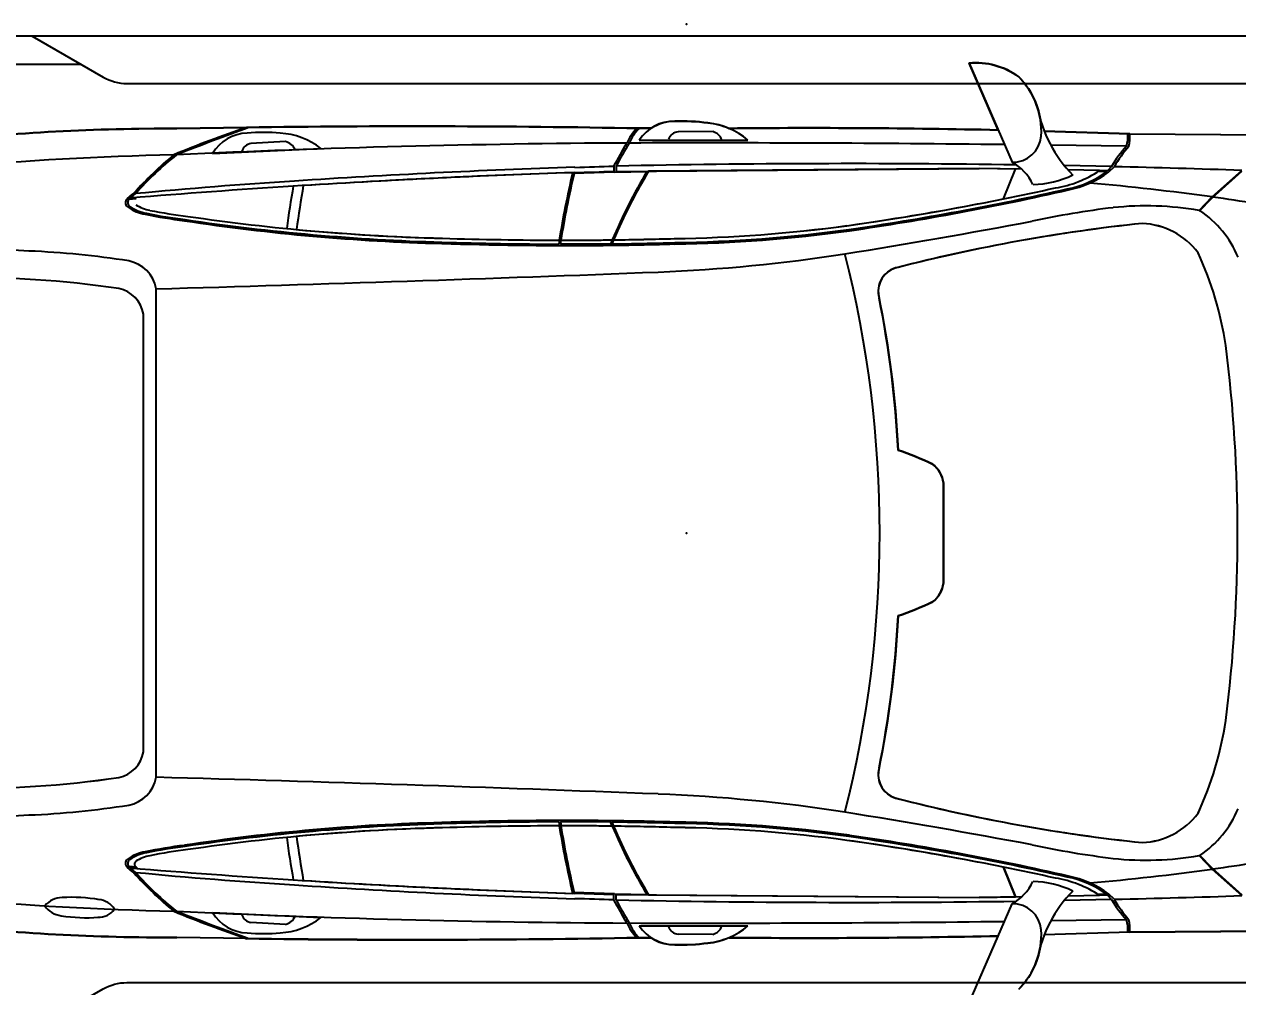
# Model space of a CAD drawing. Header units: metres. Extents: x 22161 to 254982, y -319656 to -11038.
# Drawn here: x 63845 to 64101.5, y -26279.4 to -26076 of the extents above; entities that cross this region are included whole.
import ezdxf

# ---------------------------------------------------------------- set-up
doc = ezdxf.new("R2010")
doc.units = ezdxf.units.M
doc.linetypes.add('CENTERX2', pattern=[20.32, 12.7, -2.54, 2.54, -2.54])
for name, color, linetype in [('H_Hatch_Beton', 5, 'Continuous'), ('Hatch_Grey_1', 9, 'Continuous'), ('j', 4, 'Continuous'), ('PMX25-CAR', 254, 'Continuous'), ('PMX25-HELPER', 8, 'CENTERX2')]:
    doc.layers.add(name, color=color, linetype=linetype)
doc.layers.add('PMX25-MODEL', color=7, linetype='Continuous', true_color=0xf64b32)
doc.layers.add('PMX25-SDP', color=7, linetype='Continuous', true_color=0x00b7c8)
doc.styles.add('ITALIC', font='italic.shx')
doc.dimstyles.new('dim-a-100', dxfattribs={"dimtxt": 40, "dimasz": 1, "dimexe": 10, "dimexo": 0, "dimgap": 6, "dimtad": 0, "dimdec": 0, "dimrnd": 5, "dimzin": 0, "dimdsep": 46, "dimtxsty": 'ITALIC', "dimblk1": 'R', "dimblk2": 'R', "dimsah": 1, "dimcen": 0.01, "dimse1": 1, "dimse2": 1, "dimclrd": 1, "dimclrt": 3, "dimadec": 0, "dimazin": 0, "dimtfac": 1, "dimtdec": 0, "dimtix": 1, "dimtmove": 2, "dimatfit": 3, "dimldrblk": 'R', "dimfxl": 1, "dimtolj": 1, "dimtzin": 0, "dimarcsym": 0})

# ---------------------------------------------------------------- blocks, each defined once
blk = doc.blocks.new('R')
blk.add_line((0, 6), (0, -6))
blk.add_circle((0, 0), 2)
blk = doc.blocks.new('*D9490')
at = {"layer": 'Defpoints', "color": 0}
for p in [(22160.54, -11038.28), (254981.96, -319594.12), (254889.51, -319637.39)]:
    blk.add_point(p, dxfattribs=at)
at = {"layer": 'j', "color": 1, "lineweight": -2}
for p, q in [((254969.25, -319577.26), (254889.51, -319637.39)), ((254970.04, -319576.66), (254970.84, -319576.06)), ((254888.71, -319637.99), (254887.92, -319638.59))]:
    blk.add_line(p, q, dxfattribs=at)
for p, rotation in [((254969.25, -319577.26), 217.0216487905008), ((254889.51, -319637.39), 37.02164879050087)]:
    blk.add_blockref('R', p, dxfattribs=dict(at, rotation=rotation))
at = {"layer": 'j', "color": 3, "insert": (254929.38, -319607.33), "char_height": 40, "attachment_point": 5, "rotation": 217.0216, "style": 'ITALIC'}
blk.add_mtext('\\A1;100', dxfattribs=at)
blk = doc.blocks.new('CAR-SEDAN--TOP-DECOR-PMX25')
at = {"layer": 'PMX25-CAR'}
for p, q in [((-59.72, 99.27), (-68.82, 78.38)), ((-93.73, 84.36), (-75.63, 84.92)), ((-5.53, 84.83), (1.77, 84.79)), ((92.9, 85.71), (107.74, 85.46)), ((-93.73, 84.36), (-160.8, 83.88)), ((9.97, 83), (-12.95, 83.04)), ((84.76, 82.7), (92.06, 82.33)), ((-93.03, 81.71), (-77.01, 81.95)), ((100.16, 80.18), (77.27, 81.25)), ((-90.39, 77.4), (-89.27, 76.31)), ((-89.85, 77.42), (-79.89, 77.63)), ((-89.85, 77.42), (-88.96, 76.55)), ((-70.84, 76.88), (-61.83, 77.04)), ((14.85, 76.42), (-61.83, 77.04)), ((14.85, 77.54), (14.85, 76.43)), ((15.35, 77.53), (15.35, 76.44)), ((-111.08, 71.01), (-117.4, 76.63)), ((-111.08, 70.85), (-117.4, 76.46)), ((-88.96, 76.55), (-87.31, 76.59)), ((-88.7, 76.32), (-87.03, 76.37)), ((-87.31, 76.59), (-80.67, 76.71)), ((-67.01, 70.62), (-69.56, 76.9)), ((15.21, 76.22), (8.34, 76.4)), ((15.21, 76.22), (23.78, 75.96)), ((-108.38, 68.14), (-111.08, 71.01)), ((-108.38, 67.98), (-111.08, 70.85)), ((116.35, 70.61), (116.01, 70.9)), ((116.35, 70.61), (117.89, 70.47)), ((117.61, 70.77), (117.89, 70.47)), ((15.7, 61.95), (16.07, 61.05)), ((26.63, 61.05), (26.5, 61.88)), ((16.07, 61.05), (26.63, 61.05)), ((114.77, 46.21), (114.77, -46.21)), ((-54.3, 10.55), (-54.3, -10.55)), ((15.7, -61.95), (16.07, -61.05)), ((16.07, -61.05), (26.63, -61.05)), ((26.63, -61.05), (26.5, -61.88)), ((-108.38, -67.98), (-111.08, -70.85)), ((-108.38, -68.14), (-111.08, -71.01)), ((-111.08, -70.85), (-117.4, -76.46)), ((-111.08, -71.01), (-117.4, -76.63)), ((-67.01, -70.62), (-69.56, -76.9)), ((116.35, -70.61), (117.89, -70.47)), ((117.61, -70.77), (117.89, -70.47)), ((-90.39, -77.4), (-89.27, -76.31)), ((-89.85, -77.42), (-88.96, -76.55)), ((-88.96, -76.55), (-87.31, -76.59)), ((-88.7, -76.32), (-87.03, -76.37)), ((-87.31, -76.59), (-80.67, -76.71)), ((-70.84, -76.88), (-61.83, -77.04)), ((14.85, -76.42), (-61.83, -77.04)), ((15.21, -76.22), (8.34, -76.4)), ((14.85, -77.54), (14.85, -76.43)), ((15.21, -76.22), (23.78, -75.96)), ((15.35, -77.53), (15.35, -76.44)), ((-89.85, -77.42), (-79.89, -77.63)), ((-59.72, -99.28), (-68.82, -78.38)), ((-93.03, -81.71), (-77.01, -81.95)), ((100.16, -80.18), (77.27, -81.25)), ((-93.73, -84.36), (-160.8, -83.88)), ((-93.73, -84.36), (-75.63, -84.92)), ((9.97, -83), (-12.95, -83.04)), ((84.76, -82.7), (92.06, -82.33)), ((-5.53, -84.83), (1.77, -84.79)), ((92.9, -85.71), (107.74, -85.46))]:
    blk.add_line(p, q, dxfattribs=at)
for points in [[(-160.8, 83.88), (-93.73, 84.36), (-75.63, 84.92, 0.023024), (-74.81, 87.33, -0.158163), (-70.22, 96.41, -0.182926)], [(-59.72, 99.27), (-65.86, 85.16, -0.007742), (-9.02, 85.51, -0.077763), (-4.52, 86.66, -0.044865), (2.47, 87.01, -0.150488), (7.44, 85.55, -0.000309), (10.04, 85.52, -0.008053), (92.9, 85.71), (107.74, 85.46, -0.029408), (158.85, 82.71, -0.042052)], [(158.85, -82.71, -0.029408), (107.74, -85.46), (92.9, -85.71, -0.008053), (10.04, -85.52, -0.000309), (7.44, -85.55, -0.150488), (2.47, -87.01, -0.044865), (-4.52, -86.66, -0.077763), (-9.02, -85.51, -0.007742), (-65.86, -85.16), (-59.72, -99.28, -0.182926), (-70.22, -96.41, -0.158163), (-74.81, -87.33, 0.023024), (-75.63, -84.92), (-93.73, -84.36), (-160.8, -83.88)]]:
    blk.add_lwpolyline(points, format="xyb", dxfattribs=at)
for points in [[(-61.83, 77.04), (-69.56, 76.9), (-67.01, 70.6, 0.014822), (-33.89, 64.94, 0.030043), (2.58, 62.22, 0.004063), (15.41, 61.95, 0.035411), (8, 76.48)], [(24.02, 76.14, -0.016235), (26.84, 61.88, 0.00745), (51.57, 62.29, 0.017199), (82.43, 64.13, 0.008624), (80.99, 73.42, 0.007485)], [(-96.38, 65.42, 0.21976), (-108.14, 59.23, 0.069678), (-113.98, 39.65, 0.063275), (-113.98, -39.65, 0.069678), (-108.14, -59.23, 0.21976), (-96.38, -65.42, 0.037117), (-44.09, -55.97, 0.360325), (-40.55, -50.37, -0.038423), (-44.73, -17.52, -0.032223), (-52.03, -14.55, -0.201945), (-54.3, -10.55), (-54.3, 10.55, -0.201945), (-52.03, 14.55, -0.032223), (-44.73, 17.52, -0.038423), (-40.55, 50.37, 0.360325), (-44.09, 55.97, 0.037117)], [(119.99, 51.66, 0.304088), (114.77, 46.21), (114.77, -46.21, 0.304088), (119.99, -51.66, 0.041268), (155.35, -53.93, 0.163886), (171.55, -25.17, 0.091893), (171.55, 25.17, 0.163886), (155.35, 53.93, 0.041268)], [(-33.89, -64.94, 0.014822), (-67.01, -70.6), (-69.56, -76.9), (-61.83, -77.04), (8, -76.48, 0.035411), (15.41, -61.95, 0.004063), (2.58, -62.22, 0.030043)], [(26.84, -61.88, -0.016235), (24.02, -76.14, 0.007485), (80.99, -73.42, 0.008624), (82.43, -64.13, 0.017199), (51.57, -62.29, 0.00745)]]:
    blk.add_lwpolyline(points, format="xyb", close=True, dxfattribs=at)
for centre, radius, start, end in [((-58.52, 84.8), 16.48, 135.2065, 183.224), ((-101.34, 95.05), 27.64, 315.424, 349.2913), ((-26.14, -1750.12), 1835.71, 89.46551, 91.2399), ((-3.1, 71.71), 15.01, 95.4125, 130.9847), ((-4.78, 82.04), 2.89, 105.091, 158.8834), ((0.92, 47.94), 39.09, 87.7248, 98.0001), ((1.45, 82.31), 2.51, 20.8811, 82.6101), ((2.6, 78.21), 8.8, 33.0251, 90.7991), ((-18.09, -2016.01), 2101.72, 89.23306, 89.30384), ((57.56, -2486.34), 2572.3, 89.21283, 91.05848), ((2.65, 78.26), 10.35, 23.5779, 44.4636), ((1.91, 77.34), 11.85, 25.2884, 43.4409), ((89.55, 45.56), 39.09, 85.1459, 95.4212), ((-279.21, -917.89), 1070.23, 68.80125, 69.67692), ((6.92, -167.26), 267.19, 67.6811, 71.2298), ((109.94, -350.04), 435.5, 83.5521, 90.29), ((-83.91, 83.83), 9.83, 176.9022, 192.453), ((-85.71, 83.67), 7.58, 174.7847, 194.9697), ((-69.01, 84.36), 5.99, 184.7355, 271.8294), ((-4.41, -5391.94), 5474.37, 89.82676, 90.65722), ((-52.81, 43.02), 75.96, 27.0266, 31.2322), ((0.71, -2199.41), 2281.85, 87.31052, 89.70092), ((380.81, 284.7), 420.1, 208.7857, 209.5474), ((86.59, 69.48), 15.01, 92.8336, 128.4058), ((85.39, 79.88), 2.89, 102.5121, 156.3046), ((91.62, 79.86), 2.51, 18.3022, 80.0312), ((92.58, 75.72), 8.8, 30.4462, 88.2202), ((-114.32, 63.33), 27.76, 30.4712, 41.4579), ((-107, 68.04), 19.55, 28.6754, 44.4041), ((66.44, 27.68), 66.62, 41.3553, 51.6379), ((89.55, -698.99), 779.13, 85.15985, 88.61477), ((50.7, 11.52), 89.47, 42.3548, 49.8521), ((124.27, 77), 4.2, 87.5979, 143.4152), ((126.78, 46.99), 34.3, 80.9538, 94.1886), ((131.65, 76.08), 4.81, 34.0026, 83.7533), ((-34.51, -2331.66), 2409.71, 91.32888, 91.97137), ((-63.39, 68.89), 10.93, 119.7345, 154.246), ((-34.75, -2318.22), 2396.27, 88.81394, 90.83629), ((108.58, 2941.38), 2865.37, 268.13548, 268.30047), ((-31.97, -1655.66), 1733.83, 86.20281, 88.16358), ((124.5, 81.66), 4.2, 210.8879, 266.7052), ((129.98, 111.28), 34.3, 260.1145, 273.3493), ((131.93, 81.85), 4.81, 270.5498, 320.3005), ((-76.47, 93.56), 21.48, 233.4438, 258.5287), ((-76.7, 92.44), 20.09, 232.2694, 259.1312), ((-74.52, 95.47), 22.8, 235.8879, 261.2775), ((-72.67, 94.61), 20.98, 244.6304, 268.4473), ((-90.75, 16.97), 115.3, 22.4976, 31.0717), ((-90.47, 16.97), 115.3, 22.9596, 31.0262), ((44.67, 819.76), 743.9, 267.74093, 268.38698), ((-38.56, -1828.16), 1905.33, 86.33841, 88.1264), ((-194.41, 25.64), 223.91, 9.3153, 12.9871), ((-194.12, 25.64), 223.91, 9.0956, 13.0385), ((-40.93, -433.11), 508.98, 94.9919, 97.9221), ((45.79, 623.29), 565.13, 257.0616, 261.8382), ((47.63, 635.08), 576.78, 257.16578, 261.83301), ((45.04, 626.27), 566.85, 257.4656, 261.9964), ((-187.4, 27.17), 272.35, 7.7985, 9.7757), ((18.61, -953.11), 1029.48, 84.54654, 86.42201), ((-183.03, 27.41), 270.07, 7.8575, 9.7787), ((-40.59, -1863.66), 1940.89, 85.32494, 86.34579), ((-42.75, -416.63), 492.4, 97.995, 100.1199), ((111.73, 76.66), 8.64, 281.3583, 302.3899), ((115.88, 69.99), 0.786, 307.5335, 52.783), ((112.71, 65.87), 6.93, 45.0659, 57.3941), ((113.26, 66.13), 6.69, 39.9295, 57.8756), ((117.1, 69.84), 1.01, 299.4491, 38.8727), ((117.47, 69.8), 1.11, 299.3514, 34.4026), ((-96.42, 49.97), 21.81, 123.6769, 157.6102), ((-97.15, 4.54), 64.59, 83.8009, 100.0181), ((-112.93, -120.45), 190.56, 77.923, 83.141), ((40.15, 511.61), 449.47, 271.4558, 278.3489), ((93.61, 166.1), 99.9, 276.7852, 281.4395), ((93.66, 167.07), 101.59, 276.9364, 281.6426), ((93.58, 167.95), 102.72, 277.0023, 281.7071), ((112.12, 77.58), 10.22, 281.5451, 302.4414), ((112.71, 76.73), 9.53, 280.3524, 303.9003), ((-95.56, 49.6), 15.85, 92.9735, 142.5507), ((-133.84, -291.06), 358.45, 75.6057, 84.0024), ((198.96, 1509.57), 1469.08, 259.32932, 260.89545), ((6.85, 363.39), 302.06, 262.1703, 269.1694), ((7, 366.74), 304.55, 262.2841, 269.1673), ((38.45, 523.63), 462.36, 271.641, 278.3926), ((41.02, 491.93), 430.88, 271.423, 278.6866), ((6.81, 362.51), 301.47, 262.1349, 269.1704), ((25.63, 851.85), 789.97, 268.32799, 269.25734), ((25.63, 851.85), 789.97, 269.27979, 269.55469), ((25.68, 892.06), 830.18, 269.57288, 270.05711), ((25.68, 892.06), 830.18, 270.07421, 271.78768), ((-41.14, 28.61), 73.67, 155.4324, 171.3758), ((199.8, 0), 240.64, 165.808, 194.192), ((19.67, 400.03), 345.15, 261.1383, 267.7269), ((25.17, 834.52), 773.77, 268.31692, 269.60026), ((25.29, 839.27), 778.24, 268.31952, 269.29918), ((25.13, 878.59), 817.84, 269.62504, 271.86362), ((25.29, 879.47), 818.43, 270.11773, 271.848), ((146.32, -121.67), 181.4, 92.3174, 99.017), ((238.15, -1542.03), 1604.67, 92.90937, 93.54287), ((119.27, 50.35), 7.27, 100.9038, 169.9775), ((-45.7, 51.04), 5.19, 344.2805, 79.2136), ((377.05, 9593.06), 9545.13, 267.772041, 268.409436), ((151.4, -161.06), 215.02, 88.9472, 98.3998), ((36582.53, 0), 36470.46, 179.918916, 180.081084), ((121.44, 45.05), 6.77, 102.4032, 170.0587), ((170.76, 6.82), 215.75, 168.5559, 177.1567), ((198.1, 0), 314.59, 172.7589, 187.2411), ((-25.33, -40.54), 61.22, 108.4794, 115.8619), ((-48.42, 9.85), 5.92, 127.5597, 173.228), ((-48.42, -9.85), 5.92, 186.772, 232.4403), ((-25.33, 40.54), 61.22, 244.1381, 251.5206), ((170.76, -6.82), 215.75, 182.8433, 191.4441), ((-41.14, -28.61), 73.67, 188.6242, 204.5676), ((121.44, -45.05), 6.77, 189.9413, 257.5968), ((-45.7, -51.04), 5.19, 280.7864, 15.7195), ((377.05, -9593.06), 9545.13, 91.590564, 92.227959), ((119.27, -50.35), 7.27, 190.0225, 259.0962), ((151.4, 161.06), 215.02, 261.6002, 271.0528), ((-133.84, 291.06), 358.45, 275.9976, 284.3943), ((19.67, -400.03), 345.15, 92.2731, 98.8617), ((-96.42, -49.97), 21.81, 202.3898, 236.3231), ((146.32, 121.67), 181.4, 260.983, 267.6826), ((-95.56, -49.6), 15.85, 217.4493, 267.0265), ((198.96, -1509.57), 1469.08, 99.10455, 100.67068), ((6.81, -362.51), 301.47, 90.8296, 97.8651), ((6.85, -363.39), 302.06, 90.8306, 97.8297), ((25.17, -834.52), 773.77, 90.39974, 91.68308), ((25.29, -839.27), 778.24, 90.70082, 91.68048), ((-90.75, -16.97), 115.3, 328.9283, 337.5024), ((25.13, -878.59), 817.84, 88.13638, 90.37496), ((-194.12, -25.64), 223.91, 346.9615, 350.9044), ((25.29, -879.47), 818.43, 88.152, 89.88227), ((38.45, -523.63), 462.36, 81.6074, 88.359), ((41.02, -491.93), 430.88, 81.3134, 88.577), ((238.15, 1542.03), 1604.67, 266.45713, 267.09063), ((45.79, -623.29), 565.13, 98.1618, 102.9384), ((7, -366.74), 304.55, 90.8327, 97.7159), ((25.63, -851.85), 789.97, 90.74266, 91.67201), ((-90.47, -16.97), 115.3, 328.9738, 337.0404), ((25.63, -851.85), 789.97, 90.44531, 90.72021), ((25.68, -892.06), 830.18, 89.94289, 90.42712), ((-194.41, -25.64), 223.91, 347.0129, 350.6847), ((25.68, -892.06), 830.18, 88.21232, 89.92579), ((40.15, -511.61), 449.47, 81.6511, 88.5442), ((-112.93, 120.45), 190.56, 276.859, 282.077), ((47.63, -635.08), 576.78, 98.16699, 102.83422), ((45.04, -626.27), 566.85, 98.0036, 102.5344), ((-187.4, -27.17), 272.35, 350.2243, 352.2015), ((-183.03, -27.41), 270.07, 350.2213, 352.1425), ((93.66, -167.07), 101.59, 78.3574, 83.0636), ((93.58, -167.95), 102.72, 78.2929, 82.9977), ((-42.75, 416.63), 492.4, 259.8801, 262.005), ((-97.15, -4.54), 64.59, 259.9819, 276.1991), ((93.61, -166.1), 99.9, 78.5605, 83.2148), ((111.73, -76.66), 8.64, 57.6101, 78.6417), ((112.12, -77.58), 10.22, 57.5586, 78.4549), ((112.71, -76.73), 9.53, 56.0997, 79.6476), ((117.1, -69.84), 1.01, 321.1273, 60.5509), ((117.47, -69.8), 1.11, 325.5974, 60.6486), ((-40.93, 433.11), 508.98, 262.0779, 265.0081), ((18.61, 953.11), 1029.48, 273.57799, 275.45346), ((-40.59, 1863.66), 1940.89, 273.65421, 274.67506), ((66.44, -27.68), 66.62, 308.3621, 318.6447), ((50.7, -11.52), 89.47, 310.1479, 317.6452), ((112.71, -65.87), 6.93, 302.6059, 314.9341), ((113.26, -66.13), 6.69, 302.1244, 320.0705), ((-76.47, -93.56), 21.48, 101.4713, 126.5562), ((-76.7, -92.44), 20.09, 100.8688, 127.7306), ((-74.52, -95.47), 22.8, 98.7225, 124.1121), ((-72.67, -94.61), 20.98, 91.5527, 115.3696), ((-63.39, -68.89), 10.93, 205.754, 240.2655), ((-31.97, 1655.66), 1733.83, 271.83642, 273.79719), ((-38.56, 1828.16), 1905.33, 271.8736, 273.66159), ((-34.51, 2331.66), 2409.71, 268.02863, 268.67112), ((-101.34, -95.05), 27.64, 10.7087, 44.576), ((44.67, -819.76), 743.9, 91.61302, 92.25907), ((-114.32, -63.33), 27.76, 318.5421, 329.5288), ((-107, -68.04), 19.55, 315.5959, 331.3246), ((-69.01, -84.36), 5.99, 88.1706, 175.2645), ((-34.75, 2318.22), 2396.27, 269.16371, 271.18606), ((-52.81, -43.02), 75.96, 328.7678, 332.9734), ((380.81, -284.7), 420.1, 150.4526, 151.2143), ((108.58, -2941.38), 2865.37, 91.69953, 91.86452), ((89.55, 698.99), 779.13, 271.38523, 274.84015), ((-83.91, -83.83), 9.83, 167.547, 183.0978), ((-85.71, -83.67), 7.58, 165.0303, 185.2153), ((-4.41, 5391.94), 5474.37, 269.34278, 270.17324), ((0.71, 2199.41), 2281.85, 270.29908, 272.68948), ((86.59, -69.48), 15.01, 231.5942, 267.1664), ((85.39, -79.88), 2.89, 203.6954, 257.4879), ((91.62, -79.86), 2.51, 279.9688, 341.6978), ((-279.21, 917.89), 1070.23, 290.32308, 291.19875), ((92.58, -75.72), 8.8, 271.7798, 329.5538), ((6.92, 167.26), 267.19, 288.7702, 292.3189), ((-58.52, -84.8), 16.48, 176.776, 224.7935), ((-3.1, -71.71), 15.01, 229.0153, 264.5875), ((-4.78, -82.04), 2.89, 201.1166, 254.909), ((1.45, -82.31), 2.51, 277.3899, 339.1189), ((2.6, -78.21), 8.8, 269.2009, 326.9749), ((2.65, -78.26), 10.35, 315.5364, 336.4221), ((1.91, -77.34), 11.85, 316.5591, 334.7116), ((89.55, -45.56), 39.09, 264.5788, 274.8541), ((109.94, 350.04), 435.5, 269.71, 276.4479), ((-26.14, 1750.12), 1835.71, 268.7601, 270.53449), ((0.92, -47.94), 39.09, 261.9999, 272.2752), ((-18.09, 2016.01), 2101.72, 270.69616, 270.76694), ((57.56, 2486.34), 2572.3, 268.94152, 270.78717), ((-61.18, -83.98), 15.37, 233.9975, 275.4625)]:
    blk.add_arc(centre, radius, start, end, dxfattribs=at)
blk = doc.blocks.new('*U13186')
at = {"layer": 'PMX25-HELPER'}
for p in [(0, 0), (0, -107.5)]:
    blk.add_point(p, dxfattribs=at)
at = {"layer": 'PMX25-SDP'}
blk.add_lwpolyline([(-250, -92.89), (-245.41, -105), (245.41, -105), (250, -92.89), (250, 92.89), (245.41, 105), (-245.41, 105), (-250, 92.89)], close=True, dxfattribs=at)
for points in [[(138.28, 105), (123.28, 96.34, -0.131652), (118.28, 95), (-118.28, 95, -0.131652), (-123.28, 96.34), (-138.28, 105)], [(138.28, -105), (123.28, -96.34, 0.131652), (118.28, -95), (-118.28, -95, 0.131652), (-123.28, -96.34), (-138.28, -105)]]:
    blk.add_lwpolyline(points, format="xyb", dxfattribs=at)
blk.add_lwpolyline([(127.88, -99), (145.92, -99)], dxfattribs=at)
at = {"layer": 'PMX25-CAR', "ltscale": 100}
blk.add_blockref('CAR-SEDAN--TOP-DECOR-PMX25', (0, 0), dxfattribs=at)
blk = doc.blocks.new('*U13194')
at = {"layer": 'PMX25-HELPER'}
blk.add_point((0, 107.5), dxfattribs=at)

msp = doc.modelspace()

# ---------------------------------------------------------------- hatches: boundary and pattern name
at = {"layer": 'H_Hatch_Beton', "transparency": 33554534}
h = msp.add_hatch(color=256, dxfattribs=at)
h.dxf.hatch_style = 1
h.paths.add_polyline_path([(63140.65, -24168.53), (64762.41, -24659.91), (64569.98, -25301.18), (64569.98, -25494.08), (64569.98, -25648.86), (64819.98, -25786.39), (64819.98, -26778.53), (63128.18, -26778.53), (63128.18, -26410.92), (62764.35, -26362.43), (62843.15, -25766.46), (62695.98, -25746.96), (62778.72, -25133.75), (62878.57, -25145.93), (62905.23, -24948.61)])
h.paths.add_polyline_path([(63174.03, -24230.89), (64700.19, -24693.3), (64519.98, -25293.84), (64519.98, -25494.08), (64519.98, -25698.86), (64769.98, -25831.39), (64769.98, -26728.53), (63178.18, -26728.53), (63178.18, -26367.14), (62820.47, -26319.46), (62899.28, -25723.39), (62752.24, -25703.91), (62821.69, -25189.19), (62921.55, -25201.37), (62954.24, -24959.25)], flags=16)
at = {"layer": 'Hatch_Grey_1', "transparency": 33554559}
h = msp.add_hatch(dxfattribs=at)
h.set_pattern_fill('EARTH', color=256, scale=100, angle=45)
h.set_pattern_definition([(45, (64819.98, -26914.438), (4e-15, 35.35534), [25, -25]), (45, (64813.35, -26907.808), (4e-15, 35.35534), [25, -25]), (45, (64806.72, -26901.18), (4e-15, 35.35534), [25, -25]), (135, (64806.72, -26896.76), (-35.35534, 4e-15), [25, -25]), (135, (64813.35, -26890.13), (-35.35534, 4e-15), [25, -25]), (135, (64819.98, -26883.502), (-35.35534, 4e-15), [25, -25])])
h.paths.add_polyline_path([(63140.65, -24168.53), (64762.41, -24659.91), (64569.98, -25301.18), (64569.98, -25648.86), (64819.98, -25786.39), (64819.98, -26778.53), (63128.18, -26778.53), (63128.18, -26410.92), (62764.35, -26362.43), (62843.15, -25766.46), (62695.98, -25746.96), (62778.72, -25133.75), (62878.57, -25145.93), (62905.23, -24948.61)], flags=16)
h.paths.add_polyline_path([(62845.89, -23640.37), (65285.08, -24379.42), (64943.26, -25518.53), (65219.98, -25518.53), (65219.98, -27198.53), (62690.35, -27198.53), (62690.35, -26764.36), (62244.85, -26704.35), (62335.84, -26028.98), (62240.59, -26016.14), (62422.18, -24668.19), (62530.7, -24682.81)])

# ---------------------------------------------------------------- block references
at = {"layer": 'PMX25-MODEL', "rotation": 179.9999999999999}
for name, p in [('*U13194', (63984.98, -25968.53, 67890.2)), ('*U13186', (63984.98, -26183.53, 67890.2))]:
    msp.add_blockref(name, p, dxfattribs=at)

# ---------------------------------------------------------------- dimensions: what is measured, and where the dimension line sits
at = {"layer": 'j', "color": 2}
dim = msp.add_linear_dim(base=(254889.51, -319637.39, 75000), p1=(254981.96, -319594.12, 75000), p2=(22160.54, -11038.28, 75000), angle=37.0216, dimstyle='dim-a-100', override={"dimfxl": 10, "dimfxlon": 1, "dimarcsym": 1}, dxfattribs=at)
dim.commit()
dim.dimension.update_dxf_attribs({"geometry": '*D9490', "text_midpoint": (254929.38, -319607.33, 75000)})

doc.saveas('drawing.dxf')
